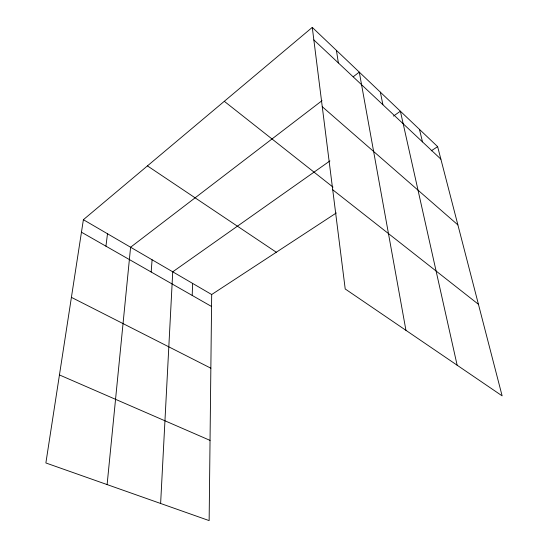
<?xml version="1.0" encoding="UTF-8"?>
<svg xmlns="http://www.w3.org/2000/svg" width="548" height="548" viewBox="0 0 548 548"><rect width="100%" height="100%" fill="white"/><g stroke="black" fill="none" stroke-linecap="round" stroke-linejoin="round"><path stroke-width="0.82" d="M336.321 212.953L211.686 294.529L209.137 520.6L45.874 462.964L83.385 219.7L312.271 27.4L437.633 146.645L502.126 395.855L345.213 288.974L312.271 27.4M192.211 295.441L192.588 283.391M160.626 503.475L172.736 271.815L329.944 160.907M151.173 272.007L152.091 259.773M107.113 484.583L130.595 247.23L322.019 100.661M105.942 246.182L107.497 233.763M353.186 76.795L359.289 72.124L405.945 330.341M393.485 116.08L400.376 111.21L457.148 365.215M431.221 150.844L437.633 146.645M59.444 374.942L210.042 440.387M71.411 297.352L210.85 368.201M81.46 232.201L211.549 306.483M83.385 219.7L211.686 294.529M147.433 165.886L276.302 252.238M332.718 189.766L478.431 304.298M224.296 101.312L332.985 187.101M322.258 106.709L457.881 224.906M313.846 39.922L440.873 159.16M419.453 129.355L422.487 141.905M380.346 92.16L382.908 104.75M336.424 50.375L338.369 62.938"/></g></svg>
